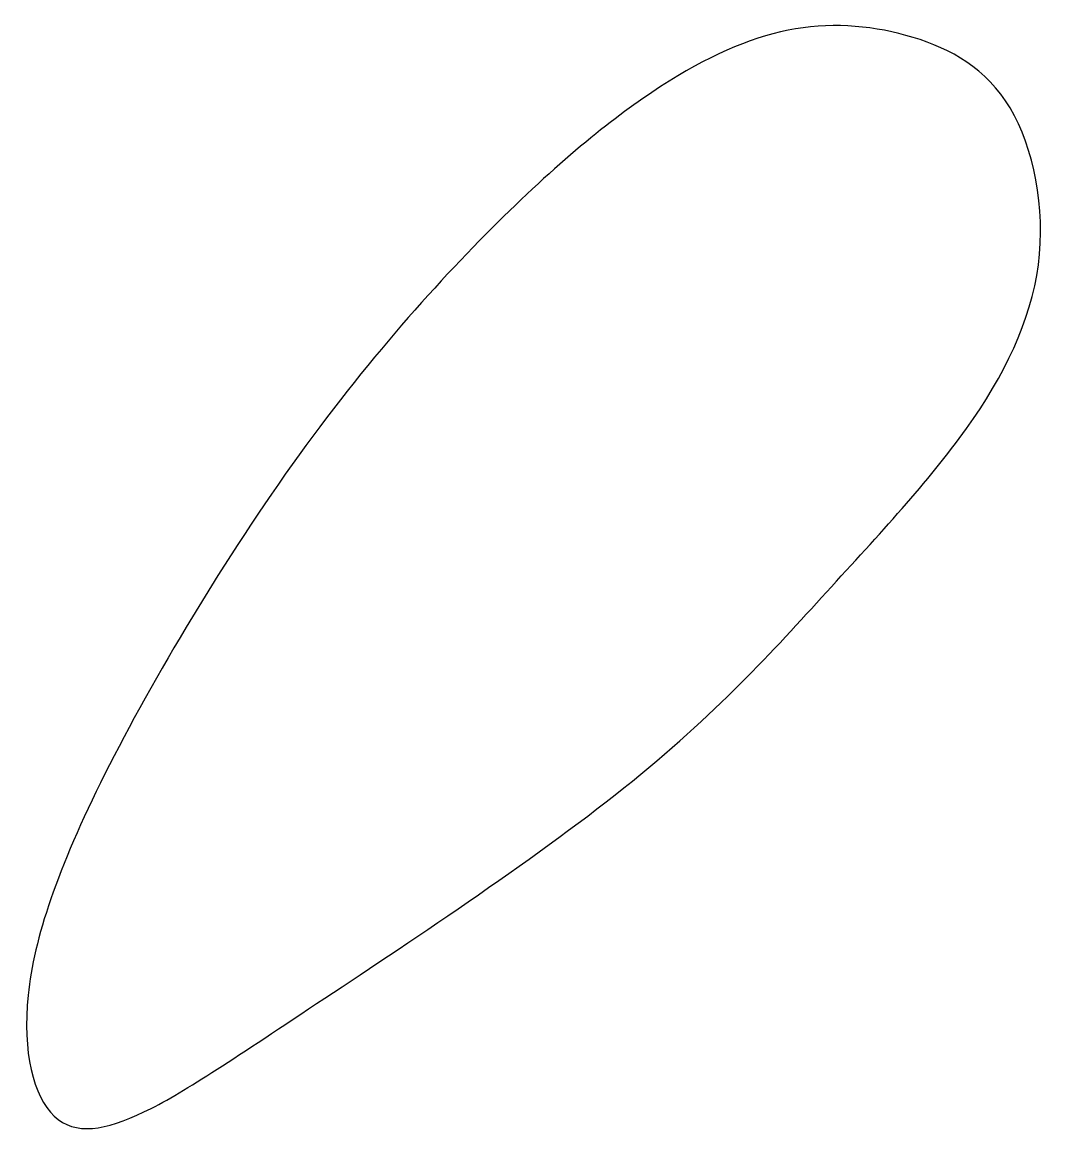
# Model space of a CAD drawing. Header units: millimetres. Extents: x -1234 to 1259, y 230 to 2117.
# Drawn here: x 1021.48 to 1034.89, y 1523.57 to 1538.15 of the extents above; entities that cross this region are included whole.
import ezdxf

# ---------------------------------------------------------------- set-up
doc = ezdxf.new("R2010")
doc.units = ezdxf.units.MM
doc.header["$MEASUREMENT"] = 0
doc.layers.add('layer 1', color=7, linetype='Continuous')

msp = doc.modelspace()

# ---------------------------------------------------------------- linework, layer by layer
at = {"layer": 'layer 1', "color": 2}
msp.add_open_spline([(1021.9021, 1523.8237), (1021.6297, 1524.0827), (1021.4843, 1524.6657), (1021.5611, 1525.41), (1021.5611, 1525.41), (1021.6382, 1526.1528), (1021.9407, 1527.056), (1022.5675, 1528.3062), (1022.5675, 1528.3062), (1023.1933, 1529.5546), (1024.147, 1531.1482), (1025.1096, 1532.4815), (1025.1096, 1532.4815), (1026.0718, 1533.8124), (1027.0429, 1534.8818), (1027.8654, 1535.6792), (1027.8654, 1535.6792), (1028.6872, 1536.4765), (1029.3575, 1537.0019), (1029.9575, 1537.3765), (1029.9575, 1537.3765), (1030.5575, 1537.7504), (1031.0874, 1537.9736), (1031.6127, 1538.0603), (1031.6127, 1538.0603), (1032.1377, 1538.1477), (1032.6588, 1538.0999), (1033.1501, 1537.9496), (1033.1501, 1537.9496), (1033.644, 1537.7989), (1034.1113, 1537.5452), (1034.4223, 1537.0252), (1034.4223, 1537.0252), (1034.7321, 1536.5052), (1034.8885, 1535.7181), (1034.7919, 1534.9727), (1034.7919, 1534.9727), (1034.6943, 1534.2266), (1034.3448, 1533.5216), (1033.8492, 1532.8268), (1033.8492, 1532.8268), (1033.3525, 1532.1303), (1032.7115, 1531.4458), (1032.0167, 1530.6855), (1032.0167, 1530.6855), (1031.3219, 1529.9232), (1030.5723, 1529.0883), (1029.3628, 1528.1219), (1029.3628, 1528.1219), (1028.153, 1527.155), (1026.4801, 1526.0559), (1025.3392, 1525.2975), (1025.3392, 1525.2975), (1024.1955, 1524.5387), (1023.5832, 1524.1212), (1023.0783, 1523.8785), (1023.0783, 1523.8785), (1022.5725, 1523.6355), (1022.1734, 1523.5676), (1021.9021, 1523.8237)], degree=3, knots=[0, 0, 0, 0, 0.0625, 0.0625, 0.0625, 0.0625, 0.125, 0.125, 0.125, 0.125, 0.1875, 0.1875, 0.1875, 0.1875, 0.25, 0.25, 0.25, 0.25, 0.3125, 0.3125, 0.3125, 0.3125, 0.375, 0.375, 0.375, 0.375, 0.4375, 0.4375, 0.4375, 0.4375, 0.5, 0.5, 0.5, 0.5, 0.5625, 0.5625, 0.5625, 0.5625, 0.625, 0.625, 0.625, 0.625, 0.6875, 0.6875, 0.6875, 0.6875, 0.75, 0.75, 0.75, 0.75, 0.8125, 0.8125, 0.8125, 0.8125, 0.875, 0.875, 0.875, 0.875, 1, 1, 1, 1], dxfattribs=at)

doc.saveas('drawing.dxf')
